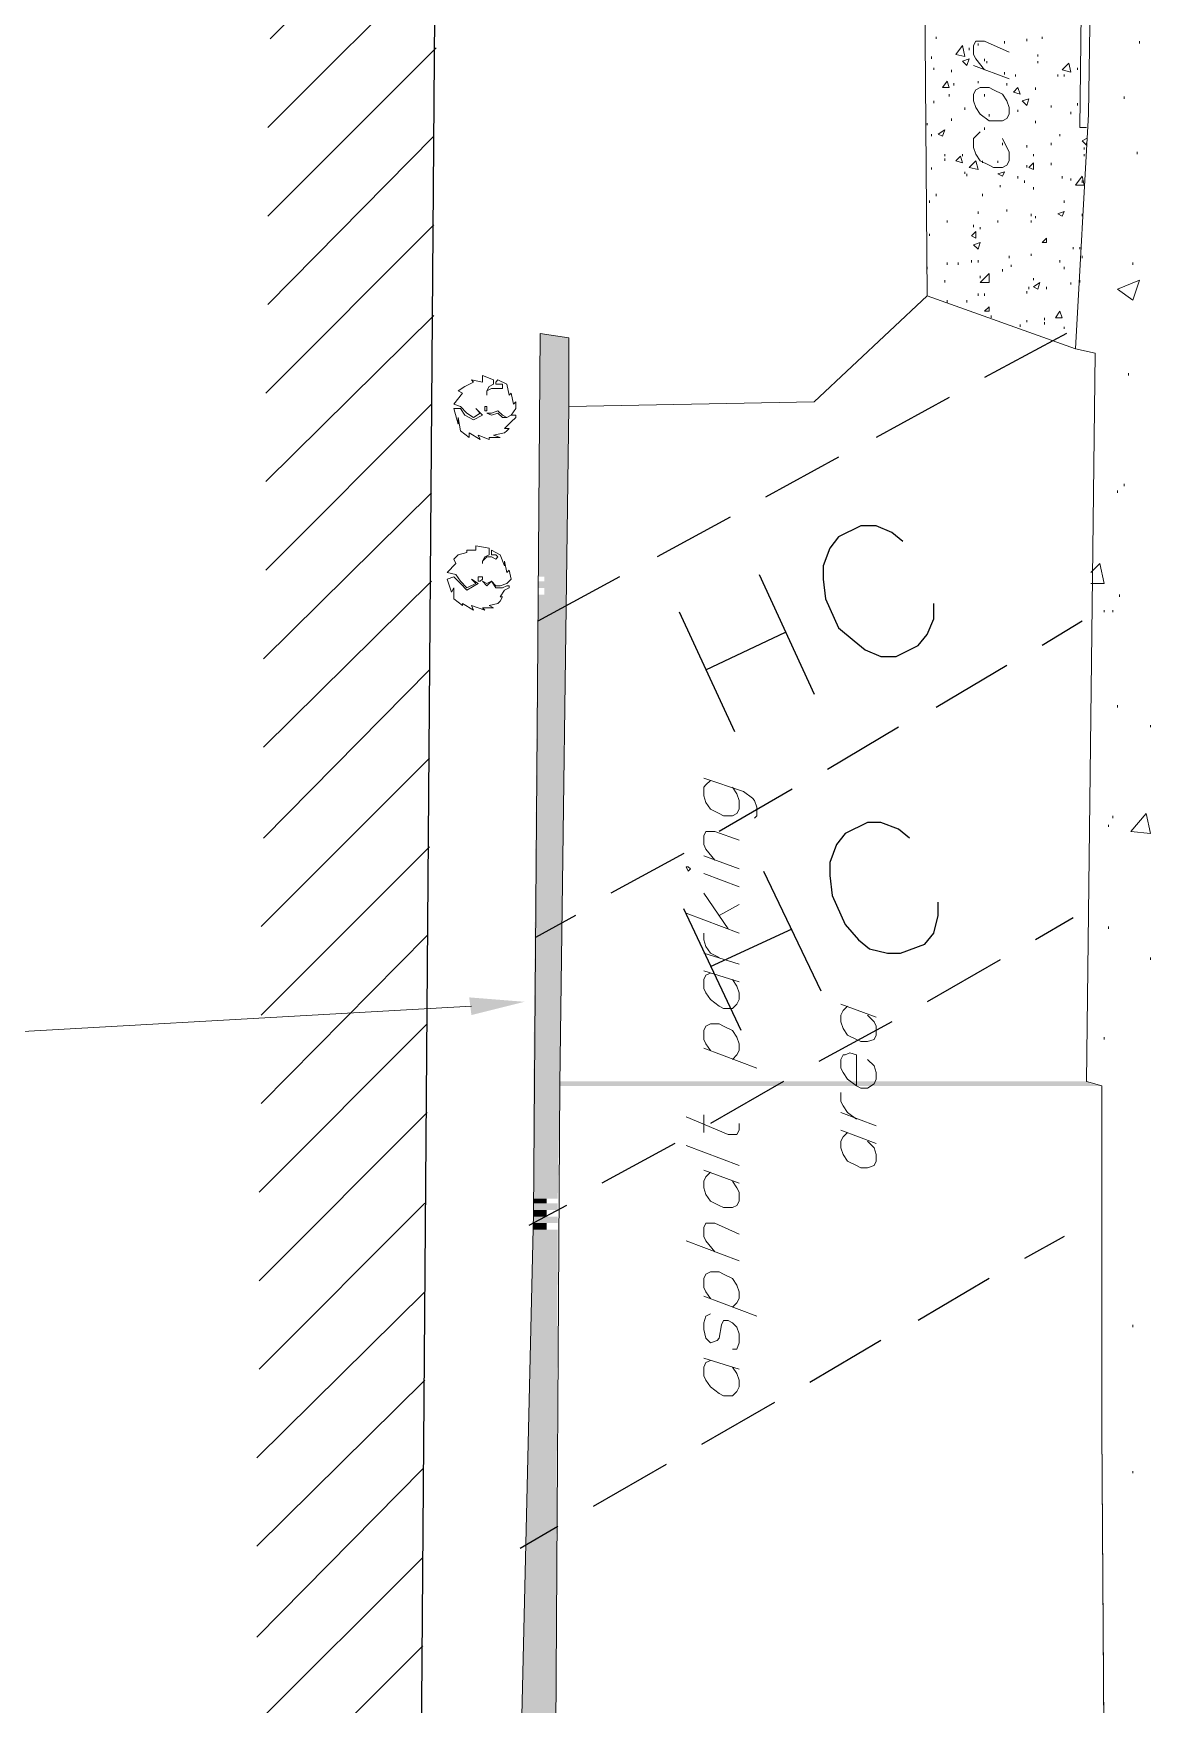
# Model space of a CAD drawing. Header units: inches. Extents: x 10 to 486, y 7 to 426.
# Drawn here: x 316.7 to 350.3, y 55 to 105.3 of the extents above; entities that cross this region are included whole.
import ezdxf

# ---------------------------------------------------------------- set-up
doc = ezdxf.new("R2010")
doc.units = ezdxf.units.IN
doc.header["$LTSCALE"] = 3
doc.header["$MEASUREMENT"] = 0
doc.layers.add('PDF_Geometry', color=7, linetype='Continuous', true_color=0x999999)
doc.layers.add('PDF_Solid Fills', color=7, linetype='Continuous')

msp = doc.modelspace()

# ---------------------------------------------------------------- linework, layer by layer
at = {"layer": 'PDF_Geometry', "color": 7, "lineweight": 25}
for points in [[(152.277, 43.883), (328.277, 42.017), (328.81, 111.083), (332.81, 111.083), (332.943, 123.083), (328.943, 123.15), (329.677, 217.217), (241.543, 217.95), (241.277, 191.95), (259.41, 191.683), (259.343, 170.617), (289.41, 170.55), (289.277, 158.55), (169.01, 159.55)], [(347.81, 96.283), (345.343, 94.95)], [(344.277, 94.35), (342.077, 93.15)], [(340.943, 92.55), (338.743, 91.35)], [(337.677, 90.75), (335.477, 89.55)], [(342.877, 90.017), (342.543, 90.283), (342.077, 90.483), (341.61, 90.483), (340.943, 90.15), (340.677, 89.817), (340.477, 89.283), (340.477, 88.883), (340.543, 88.283), (340.943, 87.417), (341.41, 87.017), (341.743, 86.75), (342.21, 86.55), (342.677, 86.55), (343.343, 86.883), (343.61, 87.217), (343.81, 87.683), (343.81, 88.15)], [(334.343, 88.95), (331.877, 87.617)], [(338.543, 89.017), (340.21, 85.417)], [(337.81, 84.283), (336.143, 87.883)], [(348.277, 87.617), (347.077, 86.883)], [(336.943, 86.15), (339.343, 87.283)], [(346.01, 86.283), (343.877, 85.017)], [(342.743, 84.417), (340.61, 83.15)], [(339.543, 82.55), (337.343, 81.283)], [(343.077, 81.083), (342.743, 81.35), (342.21, 81.55), (341.81, 81.55), (341.143, 81.217), (340.877, 80.883), (340.677, 80.35), (340.677, 79.95), (340.743, 79.35), (341.143, 78.483), (341.543, 78.017), (341.877, 77.75), (342.41, 77.617), (342.81, 77.617), (343.543, 77.883), (343.81, 78.217), (343.943, 78.75), (343.943, 79.15)], [(336.277, 80.617), (334.077, 79.417)], [(338.677, 80.083), (340.41, 76.483)], [(333.01, 78.75), (331.81, 78.083)], [(338.01, 75.283), (336.277, 78.95)], [(348.01, 78.683), (346.877, 78.017)], [(337.077, 77.217), (339.543, 78.35)], [(345.81, 77.417), (343.61, 76.15)], [(342.543, 75.55), (340.343, 74.35)], [(339.277, 73.75), (337.077, 72.483)], [(336.01, 71.883), (333.81, 70.683)], [(332.743, 70.017), (331.61, 69.417)], [(347.743, 69.083), (346.543, 68.417)], [(345.477, 67.817), (343.343, 66.55)], [(342.21, 65.95), (340.077, 64.683)], [(339.01, 64.083), (336.81, 62.817)], [(335.743, 62.217), (333.543, 60.95)], [(332.477, 60.35), (331.343, 59.683)]]:
    msp.add_lwpolyline(points, dxfattribs=at)
at = {"layer": 'PDF_Geometry', "lineweight": 13}
for points in [[(332.943, 123.083), (333.01, 123.15), (338.877, 123.083), (347.943, 123.283), (347.943, 120.483), (348.277, 120.283), (348.41, 118.217), (348.343, 113.683), (348.21, 102.483), (348.41, 102.483)], [(348.943, 52.817), (348.877, 63.283), (348.877, 73.617), (348.41, 73.75), (348.677, 95.683), (348.077, 95.817), (348.477, 102.883), (348.743, 120.817)], [(348.077, 95.817), (343.61, 97.417), (343.477, 114.15), (338.877, 114.217), (338.81, 111.217), (332.81, 111.15)], [(343.877, 105.217), (343.877, 105.15)], [(347.077, 105.217), (347.077, 105.15)], [(344.877, 104.883), (344.877, 104.817)], [(345.143, 105.017), (345.143, 104.95)], [(345.943, 105.083), (345.943, 105.017)], [(346.61, 105.15), (346.61, 105.083)], [(350.01, 105.083), (350.01, 105.017)], [(343.743, 104.617), (343.743, 104.55)], [(343.81, 104.283), (343.81, 104.217)], [(344.343, 104.217), (344.343, 104.15)], [(345.343, 104.55), (345.343, 104.483)], [(345.41, 104.483), (345.41, 104.417)], [(346.943, 104.683), (346.943, 104.617)], [(346.943, 104.483), (346.943, 104.417)], [(348.143, 104.283), (348.143, 104.217)], [(344.41, 103.817), (344.41, 103.75)], [(345.143, 103.883), (345.143, 103.817)], [(345.943, 104.15), (345.943, 104.083)], [(346.01, 103.817), (346.01, 103.75)], [(346.277, 104.083), (346.277, 104.017)], [(347.543, 104.083), (347.543, 104.017)], [(347.743, 104.083), (347.743, 104.017)], [(343.81, 103.283), (343.81, 103.217)], [(344.277, 103.483), (344.277, 103.417)], [(345.343, 103.483), (345.343, 103.417)], [(346.877, 103.683), (346.877, 103.617)], [(348.143, 103.217), (348.143, 103.15)], [(349.543, 103.417), (349.543, 103.35)], [(344.343, 102.75), (344.343, 102.683)], [(344.743, 103.083), (344.743, 103.017)], [(345.477, 102.883), (345.477, 102.817)], [(346.343, 103.017), (346.343, 102.95)], [(346.877, 102.683), (346.877, 102.617)], [(347.343, 103.15), (347.343, 103.083)], [(347.943, 102.95), (347.943, 102.883)], [(343.61, 102.617), (343.61, 102.55)], [(343.743, 102.283), (343.743, 102.217)], [(345.343, 102.483), (345.343, 102.417)], [(347.61, 102.283), (347.61, 102.217)], [(344.143, 101.683), (344.143, 101.617)], [(344.677, 101.683), (344.677, 101.617)], [(345.877, 102.017), (345.877, 101.95)], [(346.61, 101.95), (346.61, 101.883)], [(346.81, 101.683), (346.81, 101.617)], [(347.343, 102.017), (347.343, 101.95)], [(348.41, 102.017), (348.41, 101.95), (348.277, 102.083), (348.41, 102.15)], [(348.343, 101.883), (348.343, 101.817)], [(348.343, 101.683), (348.343, 101.617)], [(349.943, 101.75), (349.943, 101.683)], [(343.743, 101.283), (343.743, 101.217)], [(344.143, 101.55), (344.143, 101.483)], [(345.277, 101.483), (345.277, 101.417)], [(345.743, 101.483), (345.743, 101.417)], [(346.61, 101.35), (346.61, 101.283)], [(347.343, 101.417), (347.343, 101.35)], [(344.743, 101.15), (344.743, 101.083)], [(344.81, 101.083), (344.81, 101.017)], [(345.81, 100.75), (345.81, 100.683)], [(346.343, 101.017), (346.343, 100.95)], [(346.543, 100.883), (346.543, 100.817)], [(346.81, 100.683), (346.81, 100.617)], [(347.677, 101.017), (347.677, 100.95)], [(347.943, 100.95), (347.943, 100.883)], [(348.277, 100.883), (348.277, 100.817)], [(343.677, 100.283), (343.677, 100.217)], [(343.877, 100.483), (343.877, 100.417)], [(345.277, 100.483), (345.277, 100.417)], [(347.743, 100.283), (347.743, 100.217)], [(344.21, 99.683), (344.21, 99.617)], [(345.143, 99.95), (345.143, 99.883)], [(345.743, 99.683), (345.743, 99.617)], [(346.01, 100.017), (346.01, 99.95)], [(346.743, 99.883), (346.743, 99.817)], [(346.743, 99.683), (346.743, 99.617)], [(346.877, 99.817), (346.877, 99.75)], [(348.277, 99.883), (348.277, 99.817)], [(343.677, 99.283), (343.677, 99.217)], [(345.01, 99.55), (345.01, 99.483)], [(345.21, 99.483), (345.21, 99.417)], [(346.743, 98.683), (346.743, 98.617)], [(348.01, 98.883), (348.01, 98.817)], [(348.21, 98.883), (348.21, 98.817)], [(343.61, 98.283), (343.61, 98.217)], [(344.21, 98.417), (344.21, 98.35)], [(344.543, 98.417), (344.543, 98.35)], [(344.943, 98.483), (344.943, 98.417)], [(345.143, 98.483), (345.143, 98.417)], [(345.877, 98.217), (345.877, 98.15)], [(346.077, 98.617), (346.077, 98.55)], [(346.143, 98.35), (346.143, 98.283)], [(347.61, 98.483), (347.61, 98.417)], [(347.743, 98.283), (347.743, 98.217)], [(348.277, 98.617), (348.277, 98.55)], [(349.81, 98.417), (349.81, 98.35)], [(344.143, 97.883), (344.143, 97.817)], [(345.21, 98.017), (345.21, 97.95)], [(346.677, 97.683), (346.677, 97.617)], [(346.81, 97.95), (346.81, 97.883)], [(347.21, 97.683), (347.21, 97.617)], [(347.943, 97.817), (347.943, 97.75)], [(348.21, 97.883), (348.21, 97.817)], [(344.21, 97.283), (344.21, 97.217)], [(344.81, 97.283), (344.81, 97.217)], [(345.143, 97.483), (345.143, 97.417)], [(345.343, 97.483), (345.343, 97.417)], [(346.61, 97.55), (346.61, 97.483)], [(345.543, 96.817), (345.543, 96.75)], [(346.61, 96.683), (346.61, 96.617)], [(347.143, 96.75), (347.143, 96.683)], [(346.41, 96.55), (346.41, 96.483)], [(347.143, 96.617), (347.143, 96.55)], [(347.743, 96.483), (347.743, 96.417)], [(349.677, 95.083), (349.677, 95.017)], [(349.543, 91.75), (349.543, 91.683)], [(349.343, 91.55), (349.343, 91.483)], [(348.543, 89.083), (348.81, 89.35), (348.943, 88.75), (348.543, 88.75)], [(349.41, 88.417), (349.41, 88.35)], [(348.943, 87.95), (348.943, 87.883)], [(349.21, 87.95), (349.21, 87.883)], [(349.343, 85.083), (349.343, 85.017)], [(350.343, 84.483), (350.343, 84.417)], [(349.21, 81.75), (349.21, 81.683)], [(349.077, 81.483), (349.077, 81.417)], [(349.077, 78.417), (349.077, 78.35)], [(350.343, 77.483), (350.343, 77.417)], [(348.943, 75.083), (348.943, 75.017)], [(349.81, 66.417), (349.81, 66.35)], [(349.81, 62.017), (349.81, 61.95)]]:
    msp.add_lwpolyline(points, dxfattribs=at)
at = {"layer": 'PDF_Geometry', "color": 9, "lineweight": 13, "true_color": 0xbbbbbb}
for points in [[(323.81, 105.15), (328.81, 110.217)], [(323.743, 102.483), (328.81, 107.55)], [(323.743, 99.817), (328.81, 104.883)], [(323.743, 97.15), (328.743, 102.217)], [(323.677, 94.483), (328.743, 99.55)], [(323.677, 91.817), (328.743, 96.817)], [(332.41, 52.617), (331.343, 52.483), (331.743, 69.75), (331.943, 96.283), (332.81, 96.15), (332.81, 94.083)], [(323.677, 89.15), (328.677, 94.15)], [(323.61, 86.483), (328.677, 91.483)], [(323.61, 83.817), (328.677, 88.817)], [(323.61, 81.083), (328.61, 86.15)], [(323.543, 78.417), (328.61, 83.483)], [(323.543, 75.75), (328.61, 80.817)], [(323.543, 73.083), (328.543, 78.15)], [(323.477, 70.417), (328.543, 75.483)], [(323.477, 67.75), (328.543, 72.817)], [(323.477, 65.083), (328.477, 70.083)], [(323.41, 62.417), (328.477, 67.417)], [(323.41, 59.75), (328.477, 64.75)], [(323.41, 57.017), (328.41, 62.083)], [(323.343, 54.35), (328.41, 59.417)], [(323.343, 51.683), (328.41, 56.75)]]:
    msp.add_lwpolyline(points, dxfattribs=at)
at = {"layer": 'PDF_Geometry', "lineweight": 13}
for points in [[(344.743, 104.617), (344.477, 104.683), (344.677, 104.95)], [(344.877, 104.55), (344.81, 104.35), (344.677, 104.483)], [(347.943, 104.15), (347.677, 104.217), (347.877, 104.417)], [(344.21, 103.883), (344.277, 103.683), (344.077, 103.683)], [(346.343, 103.683), (346.41, 103.483), (346.21, 103.55)], [(346.677, 103.35), (346.61, 103.15), (346.477, 103.283)], [(344.143, 102.417), (344.077, 102.217), (343.943, 102.283)], [(344.61, 101.617), (344.677, 101.417), (344.477, 101.483)], [(345.143, 101.217), (344.877, 101.283), (345.077, 101.483)], [(346.81, 101.417), (346.81, 101.217), (346.677, 101.283)], [(345.943, 101.15), (345.877, 101.017), (345.743, 101.083)], [(348.343, 100.75), (348.077, 100.75), (348.277, 101.017)], [(347.743, 99.95), (347.677, 99.817), (347.543, 99.883)], [(345.077, 99.35), (345.077, 99.15), (344.943, 99.217)], [(345.21, 99.017), (345.143, 98.817), (345.01, 98.95)], [(347.21, 99.15), (347.21, 99.017), (347.077, 99.017)], [(345.477, 97.817), (345.21, 97.817), (345.477, 98.083)], [(347.01, 97.817), (346.943, 97.617), (346.81, 97.683)], [(350.01, 97.883), (349.81, 97.283), (349.343, 97.617)], [(348.943, 52.683), (348.877, 63.283), (348.877, 73.617), (348.41, 73.75), (348.677, 95.683), (348.077, 95.817), (343.61, 97.417), (340.21, 94.217), (332.81, 94.083), (332.543, 73.683), (332.41, 52.617), (345.277, 52.883), (347.21, 52.75)], [(345.477, 97.083), (345.477, 96.95), (345.343, 96.95)], [(347.61, 96.95), (347.677, 96.75), (347.477, 96.75)], [(330.743, 93.15), (330.543, 93.217), (330.877, 93.283), (330.943, 93.35), (331.01, 93.417), (330.877, 93.417), (331.077, 93.617), (331.21, 93.75), (331.21, 93.817), (331.077, 93.817), (330.943, 93.75), (330.81, 93.75), (330.677, 93.883), (330.477, 93.817), (330.343, 93.883), (330.477, 93.883), (330.677, 93.95), (330.81, 93.817), (330.943, 93.75), (331.077, 93.817), (331.21, 94.017), (331.21, 94.217), (331.143, 94.15), (331.077, 94.483), (331.01, 94.417), (330.943, 94.75), (330.677, 94.883), (330.61, 94.817), (330.61, 94.75), (330.81, 94.75), (330.81, 94.617), (330.477, 94.617), (330.343, 94.55), (330.343, 94.417), (330.343, 94.55), (330.41, 94.683), (330.543, 94.75), (330.543, 94.883), (330.21, 95.017), (330.21, 94.817), (329.877, 94.883), (329.943, 94.817), (329.677, 94.683), (329.477, 94.55), (329.61, 94.483), (329.343, 94.15), (329.543, 94.083), (329.743, 93.883), (329.943, 93.75), (330.143, 93.883), (330.01, 94.017), (330.21, 93.817), (329.943, 93.683), (329.677, 93.817), (329.543, 94.017), (329.343, 94.017), (329.477, 93.55), (329.477, 93.75), (329.543, 93.35), (329.81, 93.15), (329.81, 93.283), (330.143, 93.083), (330.077, 93.217), (330.41, 93.083), (330.41, 93.15)], [(330.343, 94.017), (330.343, 94.083), (330.277, 94.083), (330.277, 93.95), (330.343, 93.95)], [(330.543, 88.017), (330.41, 88.083), (330.677, 88.15), (330.743, 88.217), (330.81, 88.35), (330.743, 88.35), (330.877, 88.55), (331.01, 88.617), (331.01, 88.683), (330.943, 88.683), (330.81, 88.617), (330.61, 88.617), (330.477, 88.817), (330.343, 88.683), (330.21, 88.817), (330.343, 88.75), (330.477, 88.817), (330.61, 88.683), (330.743, 88.683), (330.943, 88.75), (331.077, 88.883), (331.01, 89.15), (330.943, 89.083), (330.877, 89.417), (330.877, 89.283), (330.743, 89.617), (330.477, 89.75), (330.477, 89.617), (330.61, 89.617), (330.677, 89.55), (330.61, 89.483), (330.477, 89.55), (330.343, 89.55), (330.21, 89.417), (330.21, 89.35), (330.21, 89.417), (330.277, 89.55), (330.41, 89.617), (330.41, 89.817), (330.01, 89.883), (330.01, 89.75), (329.743, 89.75), (329.743, 89.683), (329.477, 89.617), (329.343, 89.483), (329.41, 89.35), (329.143, 89.083), (329.41, 89.017), (329.543, 88.817), (329.743, 88.617), (330.01, 88.75), (329.877, 88.883), (330.077, 88.75), (329.743, 88.55), (329.543, 88.75), (329.343, 88.95), (329.143, 88.883), (329.277, 88.483), (329.343, 88.617), (329.343, 88.283), (329.61, 88.083), (329.61, 88.15), (329.943, 87.95), (329.877, 88.083), (330.277, 87.95), (330.21, 88.017)], [(330.21, 88.883), (330.21, 88.95), (330.077, 88.95), (330.077, 88.817), (330.143, 88.817)], [(350.21, 81.817), (350.343, 81.217), (349.743, 81.283)]]:
    msp.add_lwpolyline(points, close=True, dxfattribs=at)
at = {"layer": 'PDF_Geometry', "color": 8, "lineweight": 13, "true_color": 0x767676}
for points in [[(345.343, 104.217), (345.077, 104.55), (345.01, 104.683), (345.01, 104.95), (345.077, 105.083), (345.343, 105.083), (346.077, 104.75)], [(346.077, 103.95), (345.01, 104.35)], [(345.21, 102.35), (345.077, 102.217), (345.01, 102.15), (345.01, 101.883), (345.077, 101.683), (345.21, 101.483), (345.477, 101.35), (345.61, 101.283), (345.877, 101.283), (346.01, 101.35), (346.077, 101.483), (346.077, 101.75), (346.01, 101.883), (345.877, 102.15)], [(336.877, 82.883), (338.077, 82.483), (338.343, 82.283), (338.41, 82.217), (338.477, 82.017), (338.477, 81.75), (338.41, 81.683)], [(337.077, 82.817), (336.943, 82.683), (336.877, 82.617), (336.877, 82.35), (336.943, 82.15), (337.077, 81.95), (337.343, 81.817), (337.477, 81.75), (337.743, 81.75), (337.877, 81.817), (337.943, 81.95), (337.943, 82.217), (337.877, 82.417), (337.743, 82.617)], [(337.21, 80.417), (336.943, 80.75), (336.877, 80.883), (336.877, 81.15), (336.943, 81.283), (337.21, 81.283), (337.943, 81.017)], [(337.943, 80.15), (336.877, 80.55)], [(336.877, 80.017), (337.943, 79.617)], [(336.877, 79.417), (337.61, 78.35)], [(337.343, 78.75), (337.943, 79.083)], [(337.943, 78.217), (336.343, 78.817)], [(337.343, 77.483), (337.077, 77.617), (336.943, 77.817), (336.877, 78.017), (336.877, 78.217)], [(337.943, 77.283), (336.877, 77.617)], [(336.877, 77.083), (337.943, 76.75)], [(337.077, 77.017), (336.943, 76.95), (336.877, 76.817), (336.877, 76.55), (336.943, 76.417), (337.077, 76.217), (337.343, 76.017), (337.477, 75.95), (337.743, 75.95), (337.877, 76.083), (337.943, 76.217), (337.943, 76.417), (337.877, 76.617), (337.743, 76.817)], [(329.877, 76.017), (312.077, 75.017)], [(341.01, 76.083), (342.077, 75.683)], [(341.21, 76.017), (341.077, 75.883), (341.01, 75.75), (341.01, 75.55), (341.077, 75.35), (341.21, 75.15), (341.477, 75.017), (341.61, 74.95), (341.81, 74.95), (342.01, 75.017), (342.077, 75.15), (342.077, 75.417), (342.01, 75.55), (341.81, 75.75)], [(337.077, 74.683), (336.943, 74.883), (336.877, 75.017), (336.877, 75.283), (336.943, 75.417), (337.077, 75.483), (337.343, 75.483), (337.477, 75.417), (337.743, 75.283), (337.877, 75.083), (337.943, 74.883), (337.943, 74.683), (337.877, 74.55), (337.743, 74.417)], [(336.877, 74.75), (338.477, 74.15)], [(341.477, 73.617), (341.477, 74.55), (341.277, 74.617), (341.143, 74.55), (341.077, 74.55), (341.01, 74.417), (341.01, 74.15), (341.077, 74.017), (341.21, 73.817), (341.477, 73.617), (341.61, 73.55), (341.81, 73.55), (342.01, 73.683), (342.077, 73.817), (342.077, 74.017), (342.01, 74.217), (341.81, 74.417)], [(341.477, 72.617), (341.21, 72.817), (341.077, 73.017), (341.01, 73.15), (341.01, 73.417)], [(336.343, 72.683), (337.61, 72.15), (337.877, 72.15), (337.943, 72.283), (337.943, 72.483)], [(336.877, 72.217), (336.877, 72.75)], [(342.077, 72.417), (341.01, 72.817)], [(341.01, 72.283), (342.077, 71.883)], [(341.21, 72.217), (341.077, 72.083), (341.01, 71.95), (341.01, 71.75), (341.077, 71.55), (341.21, 71.35), (341.477, 71.217), (341.61, 71.15), (341.81, 71.15), (342.01, 71.217), (342.077, 71.35), (342.077, 71.55), (342.01, 71.75), (341.81, 71.95)], [(337.943, 71.217), (336.343, 71.817)], [(336.877, 71.083), (337.943, 70.683)], [(337.077, 71.017), (336.943, 70.883), (336.877, 70.75), (336.877, 70.55), (336.943, 70.35), (337.077, 70.15), (337.343, 70.017), (337.477, 69.95), (337.743, 69.95), (337.877, 70.017), (337.943, 70.15), (337.943, 70.417), (337.877, 70.55), (337.743, 70.75)], [(337.21, 68.617), (336.943, 68.95), (336.877, 69.083), (336.877, 69.35), (336.943, 69.483), (337.21, 69.483), (337.943, 69.15)], [(337.943, 68.35), (336.343, 68.95)], [(337.077, 67.217), (336.943, 67.417), (336.877, 67.55), (336.877, 67.817), (336.943, 67.95), (337.077, 68.017), (337.343, 68.017), (337.477, 67.95), (337.743, 67.817), (337.877, 67.617), (337.943, 67.417), (337.943, 67.217), (337.877, 67.083), (337.743, 66.95)], [(336.877, 67.283), (338.477, 66.683)], [(337.077, 66.75), (336.943, 66.683), (336.877, 66.483), (336.877, 66.283), (336.943, 66.017), (337.077, 65.883), (337.277, 65.95), (337.343, 66.017), (337.41, 66.417), (337.477, 66.55), (337.61, 66.55), (337.743, 66.483), (337.877, 66.35), (337.943, 66.15), (337.943, 65.883), (337.877, 65.683), (337.743, 65.683)], [(336.877, 65.417), (337.943, 65.083)], [(337.077, 65.35), (336.943, 65.283), (336.877, 65.15), (336.877, 64.883), (336.943, 64.75), (337.077, 64.55), (337.343, 64.35), (337.477, 64.283), (337.743, 64.283), (337.877, 64.417), (337.943, 64.55), (337.943, 64.75), (337.877, 64.95), (337.743, 65.15)]]:
    msp.add_lwpolyline(points, dxfattribs=at)
for points in [[(345.01, 103.283), (345.077, 103.083), (345.21, 102.883), (345.477, 102.683), (345.877, 102.683), (346.01, 102.75), (346.077, 102.883), (346.077, 103.083), (346.01, 103.283), (345.877, 103.483), (345.61, 103.617), (345.477, 103.683), (345.21, 103.683), (345.077, 103.617), (345.01, 103.483)], [(336.41, 80.083), (336.477, 80.15), (336.41, 80.217), (336.343, 80.217)]]:
    msp.add_lwpolyline(points, close=True, dxfattribs=at)
at = {"layer": 'PDF_Solid Fills', "color": 253, "lineweight": 13, "true_color": 0x999999, "transparency": 33554559}
for points in [[(331.943, 96.283), (331.943, 96.15), (332.81, 96.15)], [(331.943, 96.15), (331.943, 94.083), (332.81, 94.083)], [(331.943, 96.15), (332.81, 96.15), (332.81, 94.083)], [(331.943, 94.083), (331.877, 88.95), (332.743, 88.95)], [(331.943, 94.083), (332.81, 94.083), (332.743, 88.95)], [(331.877, 88.817), (331.877, 88.617), (332.743, 88.617)], [(331.877, 88.817), (332.743, 88.817), (332.743, 88.617)], [(332.077, 88.95), (332.077, 88.817), (332.743, 88.817)], [(332.077, 88.95), (332.743, 88.95), (332.743, 88.817)], [(332.077, 88.617), (332.077, 88.417), (332.743, 88.417)], [(332.077, 88.617), (332.743, 88.617), (332.743, 88.417)], [(331.877, 88.417), (331.743, 73.683), (332.543, 73.683)], [(331.877, 88.417), (332.743, 88.417), (332.543, 73.683)], [(331.743, 73.683), (331.743, 70.217), (332.477, 70.217)], [(331.743, 73.683), (332.543, 73.683), (332.477, 70.217)], [(331.743, 70.217), (331.743, 70.083), (332.143, 70.083)], [(331.743, 70.217), (332.143, 70.217), (332.143, 70.083)], [(331.743, 70.083), (331.743, 69.883), (332.477, 69.883)], [(331.743, 70.083), (332.477, 70.083), (332.477, 69.883)], [(331.743, 69.883), (331.743, 69.75), (332.143, 69.75)], [(331.743, 69.883), (332.143, 69.883), (332.143, 69.75)], [(331.743, 69.75), (331.743, 69.683), (332.143, 69.683)], [(331.743, 69.75), (332.143, 69.75), (332.143, 69.683)], [(331.743, 69.683), (331.743, 69.483), (332.477, 69.483)], [(331.743, 69.683), (332.477, 69.683), (332.477, 69.483)], [(331.743, 69.483), (331.743, 69.283), (332.143, 69.283)], [(331.743, 69.483), (332.143, 69.483), (332.143, 69.283)], [(331.743, 69.283), (331.343, 52.617), (332.41, 52.617)], [(331.743, 69.283), (332.477, 69.283), (332.41, 52.617)]]:
    msp.add_solid(points, dxfattribs=at)
at = {"layer": 'PDF_Solid Fills', "color": 8, "lineweight": 13, "true_color": 0x767676, "transparency": 33554559}
msp.add_solid([(329.81, 76.283), (331.477, 76.15), (329.877, 75.75)], dxfattribs=at)
at = {"layer": 'PDF_Solid Fills', "color": 254, "lineweight": 13, "true_color": 0xdcdcdc, "transparency": 33554559}
for points in [[(332.543, 73.75), (332.543, 73.683), (348.543, 73.683)], [(332.543, 73.75), (348.41, 73.75), (348.543, 73.683)], [(332.543, 73.683), (332.543, 73.617), (348.877, 73.617)], [(332.543, 73.683), (348.543, 73.683), (348.877, 73.617)]]:
    msp.add_solid(points, dxfattribs=at)

doc.saveas('drawing.dxf')
